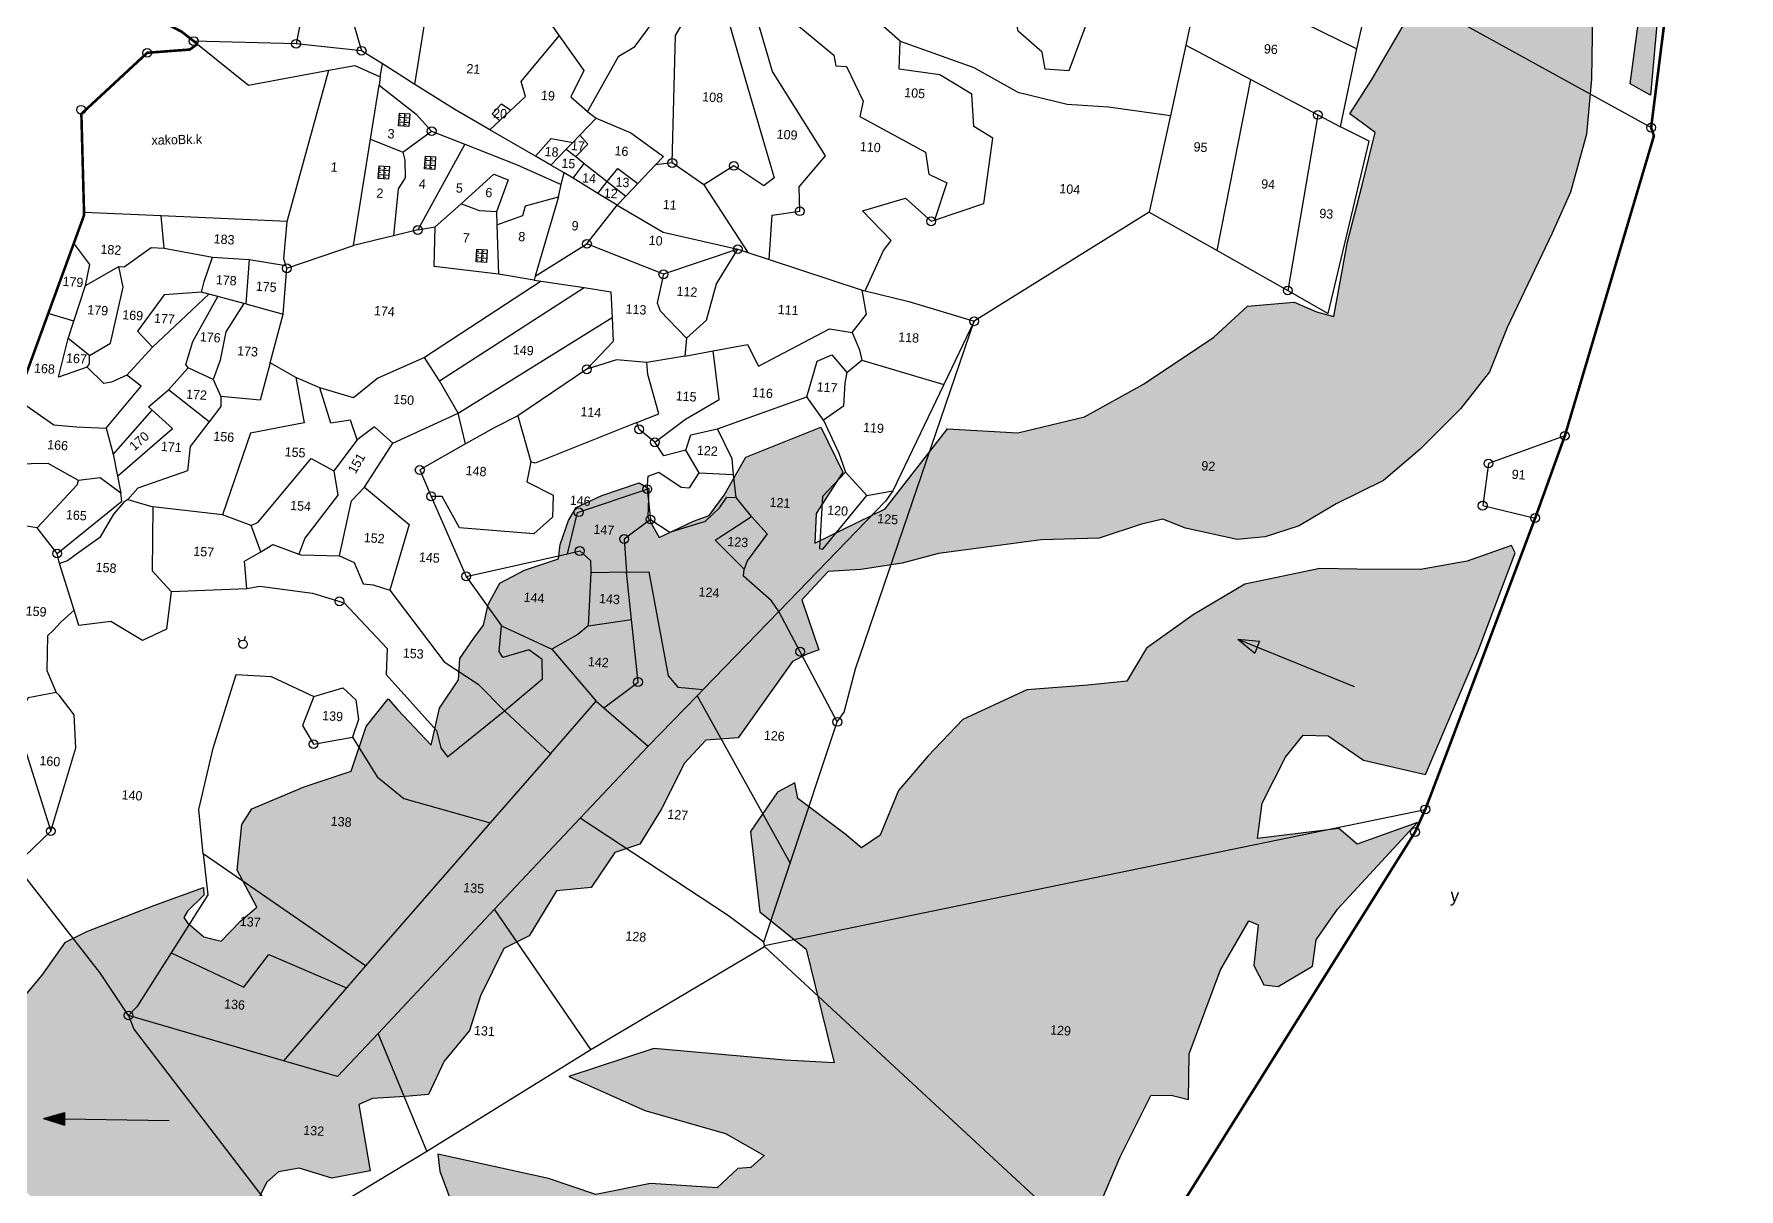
# Model space of a CAD drawing. Header units: metres. Extents: x 286068 to 287359, y 2005630 to 2007176.
# Drawn here: x 286503 to 287359, y 2006164 to 2006744 of the extents above; entities that cross this region are included whole.
import ezdxf
from ezdxf.enums import TextEntityAlignment as Align

# ---------------------------------------------------------------- set-up
doc = ezdxf.new("R2010")
doc.units = ezdxf.units.M
doc.header["$MEASUREMENT"] = 0
for name, color, linetype in [('OTHERS', 1, 'Continuous'), ('POLY_HATCH', 12, 'Continuous'), ('POLY_PARCEL', 6, 'Continuous'), ('POLY_ROAD', 30, 'Continuous'), ('SYM_ABADI', 1, 'Continuous'), ('SYM_ARROW', 1, 'Continuous'), ('SYM_STONE', 1, 'Continuous'), ('SYM_WELL', 1, 'Continuous'), ('TEXT_MAPIN', 7, 'Continuous'), ('TEXT_MAPOUT', 7, 'Continuous'), ('TEXT_PARCEL', 7, 'Continuous'), ('V_BOUND_LINE', 7, 'Continuous')]:
    doc.layers.add(name, color=color, linetype=linetype)
doc.styles.add('TEXT_MAP', font='')
doc.styles.get('TEXT_MAP').set_extended_font_data('Kruti Dev 050')
pattern_1 = [(356.20205, (285772.9125, 2005632.3665), (3.457037, 3.026626), [3.248967, -3.248967]), (86.20205, (285776.1543, 2005632.1513), (-3.026626, 3.457037), [3.248967, -3.248967])]

# ---------------------------------------------------------------- blocks, each defined once
blk = doc.blocks.new('COLONY')
blk.add_lwpolyline([(-1.36, 3.39), (1.36, 3.39), (1.36, 0), (-1.36, 0)], close=True)
for points in [[(-1.36, 2.82), (-0.87, 2.82)], [(-1.36, 2.35), (1.36, 2.35)], [(-1.36, 1.68), (-0.87, 1.68)], [(-1.36, 1.1), (1.36, 1.1)], [(-1.36, 0.51), (-0.87, 0.51)], [(0, 3.39), (0, 0)], [(0, 2.82), (0.57, 2.82)], [(0, 1.68), (0.57, 1.68)], [(0, 0.51), (0.57, 0.51)]]:
    blk.add_lwpolyline(points)
blk = doc.blocks.new('MOTWELL')
for points in [[(-1.54, 2.96), (-0.8, 1.55)], [(1.54, 2.96), (0.8, 1.55)]]:
    blk.add_lwpolyline(points)
blk.add_circle((0, 0), 1.74)
blk = doc.blocks.new('STONE')
blk.add_circle((0, 0), 0.851)
blk = doc.blocks.new('ARROWASPECT')
h = blk.add_hatch(color=256)
h.paths.add_polyline_path([(2.85, -2.85), (3.72, -1.98), (0, 0)])
h.paths.add_polyline_path([(0, 0), (1.98, -3.72), (2.85, -2.85)])
for points in [[(0, 0), (17.15, -17.15)], [(0, 0), (1.98, -3.72)], [(0, 0), (3.72, -1.98)], [(3.72, -1.98), (1.98, -3.72)]]:
    blk.add_lwpolyline(points)
blk = doc.blocks.new('897')
at = {"layer": 'POLY_HATCH'}
h = blk.add_hatch(dxfattribs=at)
h.set_pattern_fill('ZIGZAG', color=256, scale=25.991732, angle=-3.79795, style=0)
h.set_pattern_definition(pattern_1)
h.paths.add_polyline_path([(287321.47, 2006999.95), (287322.12, 2007035.07), (287345.29, 2007030.74), (287341.12, 2006993.06), (287326.09, 2006926.52), (287324.42, 2006876.04), (287318.03, 2006821.76), (287309.5, 2006819.54), (287302.36, 2006787.63), (287312.81, 2006785.27), (287303.94, 2006718.87), (287314.17, 2006713.17), (287318.02, 2006756.13), (287354.12, 2007038.98), (287307.92, 2007041.49), (287305.44, 2007028.42), (287285.91, 2007030.14), (287277, 2007042.2), (287228.56, 2007045.84), (287210.5, 2007044.05), (287187.63, 2007034.05), (287169.97, 2007044.61), (287158.12, 2007046.25), (287135.67, 2007042.62), (287119.6, 2007044.97), (287092.47, 2007048.05), (287073.03, 2007044.64), (287049.3, 2007047.5), (287032.46, 2007044.78), (287001.63, 2007037.01), (286997.63, 2007028.31), (286981.76, 2007027.23), (286967.3, 2007028.19), (286949.18, 2007041.57), (286944.59, 2007030.36), (286918.03, 2007017.85), (286908.53, 2007007.02), (286895.17, 2006984.23), (286891.7, 2006960.78), (286890.9, 2006937.16), (286883.24, 2006931.17), (286872.69, 2006927.67), (286867.52, 2006896.24), (286889.92, 2006891.38), (286920.45, 2006881.67), (286926.66, 2006878.7), (286934.43, 2006886.29), (286955.02, 2006913.52), (286967.13, 2006909.3), (286980.68, 2006894.74), (286988.8, 2006862.62), (286998.04, 2006860.3), (287021.42, 2006865.15), (287031.18, 2006857.67), (287044.7, 2006849.09), (287062.67, 2006849.61), (287076.39, 2006844), (287082.35, 2006843.61), (287076.16, 2006872.61), (287086.87, 2006866.78), (287102.86, 2006856.76), (287121.24, 2006837.61), (287115.86, 2006827.3), (287118.55, 2006816.45), (287126.01, 2006806.56), (287133.89, 2006801.47), (287156.71, 2006791.42), (287176.1, 2006787.57), (287184.01, 2006790.89), (287190.73, 2006776.36), (287197.9, 2006768.62), (287195.44, 2006757.26), (287179.82, 2006730.61), (287272.15, 2006660.26), (287274.06, 2006664.54), (287282.13, 2006693.59), (287284.53, 2006721.34), (287285.04, 2006754.24), (287292.96, 2006789.44), (287294.99, 2006811.64), (287288.93, 2006837.99), (287295.41, 2006851.52), (287303.64, 2006849.3), (287303.64, 2006866.04), (287292.55, 2006867.34), (287294.81, 2006876.12), (287308.88, 2006928.22)])
h = blk.add_hatch(dxfattribs=at)
h.set_pattern_fill('ZIGZAG', color=256, scale=25.991732, angle=-3.79795, style=0)
h.set_pattern_definition(pattern_1)
h.paths.add_polyline_path([(287242.17, 2006596.54), (287264.87, 2006643.94), (287272.15, 2006660.26), (287179.82, 2006730.61), (287174.25, 2006721.11), (287163.29, 2006703.91), (287175.9, 2006694.54), (287169.45, 2006668.08), (287162, 2006639.55), (287155.24, 2006602.01), (287146.43, 2006604.3), (287135.23, 2006609.32), (287111.83, 2006607.26), (287095, 2006591.73), (287059.69, 2006568.04), (287029.99, 2006551.66), (286996.57, 2006543.63), (286961.25, 2006545.55), (286929.97, 2006505.37), (286894.66, 2006488.08), (286895.22, 2006502.98), (286908.57, 2006523.87), (286897.67, 2006546.36), (286859.95, 2006531.36), (286849.08, 2006512.26), (286841.57, 2006502.08), (286833.69, 2006499.19), (286816.49, 2006490.95), (286810.76, 2006501.14), (286811.29, 2006515.62), (286806.36, 2006518.51), (286787.57, 2006512.07), (286774.79, 2006506.09), (286770.93, 2006499.52), (286766.71, 2006487.42), (286765.81, 2006480.22), (286748.78, 2006474.53), (286736.39, 2006468.09), (286730.55, 2006457.38), (286728.15, 2006446.87), (286723.45, 2006440.36), (286716.36, 2006430.16), (286715.66, 2006419.53), (286706.17, 2006405.22), (286701.95, 2006386.72), (286685.16, 2006404.43), (286680.4, 2006409.87), (286669.23, 2006396.1), (286661.76, 2006373.55), (286638.18, 2006365.72), (286611.82, 2006354.67), (286606.85, 2006346.76), (286604.47, 2006323.87), (286614.34, 2006305.29), (286606.18, 2006298.15), (286596.55, 2006288.12), (286587.73, 2006290.41), (286579.65, 2006297.35), (286577.69, 2006300.04), (286579.62, 2006303.33), (286587.84, 2006311.32), (286587.67, 2006315.17), (286562.73, 2006306.16), (286528.97, 2006293.03), (286518.37, 2006287.76), (286506.6, 2006271.12), (286485.26, 2006245.65), (286478.23, 2006242.7), (286466.16, 2006228.14), (286460.61, 2006208.87), (286460.78, 2006205.02), (286479.22, 2006180.32), (286503.74, 2006157.35), (286509.05, 2006147.19), (286511.58, 2006101.77), (286537.38, 2006092.7), (286561.81, 2006098.9), (286578.93, 2006104.46), (286602.03, 2006115.76), (286612.06, 2006140.78), (286614.25, 2006156.82), (286619.4, 2006167.08), (286625.33, 2006172.27), (286635.59, 2006174.11), (286652.01, 2006169.11), (286671.25, 2006172.86), (286665.64, 2006206.17), (286672.53, 2006209.06), (286688.81, 2006210.21), (286700.6, 2006211.1), (286708.41, 2006227.89), (286721.16, 2006243.23), (286726.79, 2006260.72), (286738.42, 2006284.51), (286751.14, 2006290.92), (286764.92, 2006313.45), (286782.34, 2006315.08), (286794.13, 2006332.72), (286806.69, 2006336.91), (286817.48, 2006354.38), (286829.08, 2006377.61), (286839.9, 2006389.17), (286856.17, 2006390.32), (286866.03, 2006404.18), (286883.3, 2006428.71), (286890.23, 2006432.16), (286896.53, 2006434.53), (286888.14, 2006459.65), (286901.37, 2006473.85), (286917.65, 2006475), (286938.52, 2006478.08), (286956.72, 2006483.01), (286967.99, 2006484.5), (287008.32, 2006489.81), (287037.42, 2006490.67), (287058.55, 2006497.64), (287069.34, 2006500.27), (287080.76, 2006495.61), (287106.64, 2006489.98), (287120.69, 2006491.28), (287137.81, 2006496.85), (287156.42, 2006507.89), (287180.1, 2006519.72), (287198.45, 2006535.24), (287218.79, 2006555.66), (287233.43, 2006574.23)])
h = blk.add_hatch(dxfattribs=at)
h.set_pattern_fill('ZIGZAG', color=256, scale=25.991732, angle=-3.79795, style=0)
h.set_pattern_definition(pattern_1)
h.paths.add_polyline_path([(287098.31, 2006273.81), (287112.48, 2006298.35), (287117.21, 2006296.42), (287115.04, 2006275.93), (287120.07, 2006266.3), (287127.29, 2006265.41), (287144.56, 2006275.59), (287146.25, 2006288.83), (287156.99, 2006304.29), (287197.16, 2006347.86), (287166.89, 2006336.93), (287157.71, 2006344.82), (287116.91, 2006339.84), (287119.29, 2006357.48), (287130.94, 2006380.57), (287139.78, 2006391.71), (287152.29, 2006391.29), (287170.1, 2006379.18), (287201.18, 2006371.86), (287227.54, 2006433.61), (287246.22, 2006483.33), (287244.48, 2006486.91), (287222.11, 2006479.09), (287198.77, 2006474.98), (287166.81, 2006475.08), (287148.22, 2006475.5), (287110.46, 2006467.5), (287084.57, 2006452.12), (287061.2, 2006435.47), (287051.19, 2006418.74), (287031.64, 2006416.8), (287001.12, 2006414.38), (286968.98, 2006399.53), (286951.58, 2006381.27), (286936.53, 2006363.85), (286927.35, 2006341.41), (286918.03, 2006335.15), (286909.6, 2006342.18), (286886.09, 2006359.92), (286884.58, 2006367.71), (286875.78, 2006363.03), (286862.32, 2006343.3), (286866.93, 2006302.95), (286890.28, 2006284.24), (286894.72, 2006265.75), (286904.3, 2006227.1), (286879.69, 2006228.32), (286813.72, 2006234.32), (286771.1, 2006220.16), (286809.22, 2006203.07), (286849.73, 2006191.49), (286869.23, 2006180.49), (286862.38, 2006174.41), (286855.88, 2006174.03), (286845.51, 2006164.2), (286812.07, 2006166.42), (286784.6, 2006160.97), (286760.85, 2006169.02), (286705.23, 2006181.13), (286706.28, 2006172.56), (286714.53, 2006150.58), (286675.85, 2006159.21), (286658.45, 2006140.96), (286655.58, 2006134.27), (286626.54, 2006129.73), (286624.72, 2006126.61), (286645.06, 2006115.96), (286671.49, 2006087.51), (286704.57, 2006061.45), (286718.49, 2006050.25), (286742.15, 2006059.19), (286755.96, 2006059.89), (286771.32, 2006059.68), (286780.56, 2006064.73), (286806.88, 2006071.07), (286817.28, 2006057.03), (286812.69, 2006042.78), (286802.2, 2006006.67), (286826.22, 2005990.52), (286852.89, 2005977.83), (286866.81, 2005974.07), (286883.76, 2005961.22), (286905.52, 2005953.08), (286906.02, 2005953.94), (286915.91, 2006005.46), (286911.22, 2006023.81), (286899.02, 2006041.2), (286903.4, 2006052.23), (286912.34, 2006058.92), (286933.22, 2006032.05), (286953.69, 2006029.48), (286972.56, 2006039.55), (286994.69, 2006061.95), (287007.03, 2006095.51), (287027.98, 2006100.18), (287034.53, 2006119.56), (287034.39, 2006147.89), (287047.83, 2006179.75), (287063.36, 2006210.61), (287073.48, 2006210.74), (287082.24, 2006208.55), (287082.56, 2006231.58)])
at = {"layer": 'OTHERS'}
blk.add_lwpolyline([(286676.32, 2006722.43), (286677.45, 2006728.98)], dxfattribs=at)
at = {"layer": 'POLY_HATCH'}
for points in [[(287318.02, 2006756.13), (287314.17, 2006713.17), (287303.94, 2006718.87), (287312.81, 2006785.27)], [(287285.04, 2006754.24), (287284.53, 2006721.34), (287282.13, 2006693.59), (287274.06, 2006664.54), (287264.87, 2006643.94), (287242.17, 2006596.54), (287233.43, 2006574.23), (287218.79, 2006555.66), (287198.45, 2006535.24), (287180.1, 2006519.72), (287156.42, 2006507.89), (287137.81, 2006496.85), (287120.69, 2006491.28), (287106.64, 2006489.98), (287080.76, 2006495.61), (287069.34, 2006500.27), (287058.55, 2006497.64), (287037.42, 2006490.67), (287008.32, 2006489.81), (286967.99, 2006484.5), (286956.72, 2006483.01), (286938.52, 2006478.08), (286917.65, 2006475), (286901.37, 2006473.85), (286888.14, 2006459.65), (286896.53, 2006434.53), (286890.23, 2006432.16), (286883.3, 2006428.71), (286866.03, 2006404.18), (286856.17, 2006390.32), (286839.9, 2006389.17), (286829.08, 2006377.61), (286817.48, 2006354.38), (286806.69, 2006336.91), (286794.13, 2006332.72), (286782.34, 2006315.08), (286764.92, 2006313.45), (286751.14, 2006290.92), (286738.42, 2006284.51), (286726.79, 2006260.72), (286721.16, 2006243.23), (286708.41, 2006227.89), (286700.6, 2006211.1), (286688.81, 2006210.21), (286672.53, 2006209.06), (286665.64, 2006206.17), (286671.25, 2006172.86), (286652.01, 2006169.11), (286635.59, 2006174.11), (286625.33, 2006172.27), (286619.4, 2006167.08), (286614.25, 2006156.82)], [(286485.26, 2006245.65), (286506.6, 2006271.12), (286518.37, 2006287.76), (286528.97, 2006293.03), (286562.73, 2006306.16), (286587.67, 2006315.17), (286587.84, 2006311.32), (286579.62, 2006303.33), (286577.69, 2006300.04), (286579.65, 2006297.35), (286587.73, 2006290.41), (286596.55, 2006288.12), (286606.18, 2006298.15), (286614.34, 2006305.29), (286604.47, 2006323.87), (286606.85, 2006346.76), (286611.82, 2006354.67), (286638.18, 2006365.72), (286661.76, 2006373.55), (286669.23, 2006396.1), (286680.4, 2006409.87), (286685.16, 2006404.43), (286701.95, 2006386.72), (286706.17, 2006405.22), (286715.66, 2006419.53), (286716.36, 2006430.16), (286723.45, 2006440.36), (286728.15, 2006446.87), (286730.55, 2006457.38), (286736.39, 2006468.09), (286748.78, 2006474.53), (286765.81, 2006480.22), (286766.71, 2006487.42), (286770.93, 2006499.52), (286774.79, 2006506.09), (286787.57, 2006512.07), (286806.36, 2006518.51), (286811.29, 2006515.62), (286810.76, 2006501.14), (286816.49, 2006490.95), (286833.69, 2006499.19), (286841.57, 2006502.08), (286849.08, 2006512.26), (286859.95, 2006531.36), (286897.67, 2006546.36), (286908.57, 2006523.87), (286895.22, 2006502.98), (286894.66, 2006488.08), (286929.97, 2006505.37), (286961.25, 2006545.55), (286996.57, 2006543.63), (287029.99, 2006551.66), (287059.69, 2006568.04), (287095, 2006591.73), (287111.83, 2006607.26), (287135.23, 2006609.32), (287146.43, 2006604.3), (287155.24, 2006602.01), (287162, 2006639.55), (287169.45, 2006668.08), (287175.9, 2006694.54), (287163.29, 2006703.91), (287174.25, 2006721.11), (287195.44, 2006757.26)], [(287034.39, 2006147.89), (287047.83, 2006179.75), (287063.36, 2006210.61), (287073.48, 2006210.74), (287082.24, 2006208.55), (287082.56, 2006231.58), (287098.31, 2006273.81), (287112.48, 2006298.35), (287117.21, 2006296.42), (287115.04, 2006275.93), (287120.07, 2006266.3), (287127.29, 2006265.41), (287144.56, 2006275.59), (287146.25, 2006288.83), (287156.99, 2006304.29), (287197.16, 2006347.86), (287166.89, 2006336.93), (287157.71, 2006344.82), (287116.91, 2006339.84), (287119.29, 2006357.48), (287130.94, 2006380.57), (287139.78, 2006391.71), (287152.29, 2006391.29), (287170.1, 2006379.18), (287201.18, 2006371.86), (287227.54, 2006433.61), (287246.22, 2006483.33), (287244.48, 2006486.91), (287222.11, 2006479.09), (287198.77, 2006474.98), (287166.81, 2006475.08), (287148.22, 2006475.5), (287110.46, 2006467.5), (287084.57, 2006452.12), (287061.2, 2006435.47), (287051.19, 2006418.74), (287031.64, 2006416.8), (287001.12, 2006414.38), (286968.98, 2006399.53), (286951.58, 2006381.27), (286936.53, 2006363.85), (286927.35, 2006341.41), (286918.03, 2006335.15), (286909.6, 2006342.18), (286886.09, 2006359.92), (286884.58, 2006367.71), (286875.78, 2006363.03), (286862.32, 2006343.3), (286866.93, 2006302.95), (286890.28, 2006284.24), (286894.72, 2006265.75), (286904.3, 2006227.1), (286879.69, 2006228.32), (286813.72, 2006234.32), (286771.1, 2006220.16), (286809.22, 2006203.07), (286849.73, 2006191.49), (286869.23, 2006180.49), (286862.38, 2006174.41), (286855.88, 2006174.03), (286845.51, 2006164.2), (286812.07, 2006166.42), (286784.6, 2006160.97), (286760.85, 2006169.02), (286705.23, 2006181.13), (286706.28, 2006172.56), (286714.53, 2006150.58)]]:
    blk.add_lwpolyline(points, dxfattribs=at)
at = {"layer": 'POLY_PARCEL'}
for points in [[(286818.01, 2006787.55), (286826.87, 2006781.16), (286821.08, 2006768.2), (286815.34, 2006760.46), (286817.04, 2006755.42), (286813.82, 2006750.7), (286803.63, 2006737.17), (286795.78, 2006732.47), (286780.37, 2006705.11)], [(286654.22, 2006779.3), (286667.01, 2006735.56)], [(286937.5, 2006740.4), (286892.26, 2006780.24)], [(287031.73, 2006769.53), (287032.37, 2006752.95), (287022.13, 2006725.5), (287010.28, 2006726.28), (287008.82, 2006734.79), (286996.75, 2006745.46), (286995.02, 2006754.27), (286997.8, 2006774.39)], [(287088.57, 2006775.02), (287166.68, 2006736.48)], [(287166.68, 2006736.48), (287175.25, 2006773.91)], [(287175.25, 2006773.91), (287314.51, 2006696.93)], [(286599.41, 2006763.64), (286638.35, 2006760.53), (286634.1, 2006739.05)], [(287085.68, 2006761.23), (287080.9, 2006738.41)], [(286693.82, 2006718.66), (286699.59, 2006755.16)], [(286758.75, 2006753.84), (286766.29, 2006743.11)], [(286823.01, 2006679.18), (286824.64, 2006743.18), (286832.5, 2006756.58)], [(286852.25, 2006752.37), (286851.98, 2006748.33), (286859.98, 2006720.24), (286874.17, 2006671.73), (286868.97, 2006667.72), (286853.96, 2006677.71), (286838.83, 2006668.27)], [(286871.69, 2006630.68), (286873.24, 2006652.93), (286887.02, 2006654.92), (286886.67, 2006667.12), (286899.9, 2006682.78), (286873.39, 2006725.15), (286863.91, 2006757.1)], [(286879.74, 2006758.78), (286877.72, 2006755.32), (286904.12, 2006733.26), (286905.22, 2006727.97), (286910.42, 2006727.62), (286918.84, 2006710.24), (286917.17, 2006702.52), (286950.23, 2006684.66), (286951.81, 2006673.53), (286960.81, 2006669.16), (286954.64, 2006650.42)], [(286731.45, 2006695.81), (286749.32, 2006712.61), (286747.2, 2006720.06), (286766.29, 2006743.11)], [(286766.29, 2006743.11), (286778.55, 2006725.66), (286772.01, 2006712.41), (286780.37, 2006705.11)], [(286954.64, 2006650.42), (286979.42, 2006658.84), (286983.92, 2006691.61), (286974.44, 2006697.46), (286973.49, 2006713.77), (286957.3, 2006723.54), (286936.88, 2006726.35), (286937.5, 2006740.4)], [(286937.5, 2006740.4), (286974.36, 2006727.22), (286996.46, 2006714.73), (287021.31, 2006708.73), (287042.11, 2006707.35), (287073.16, 2006703.01)], [(287080.9, 2006738.41), (287073.16, 2006703.01)], [(287080.9, 2006738.41), (287113.46, 2006721.17)], [(287158.56, 2006697.28), (287166.68, 2006736.48)], [(286629.71, 2006649.7), (286650.53, 2006725.76)], [(286671.46, 2006691.2), (286675.78, 2006718.29)], [(287096.69, 2006635.17), (287113.46, 2006721.17)], [(287113.46, 2006721.17), (287147.14, 2006703.33)], [(286736.36, 2006700.43), (286732.54, 2006703.93), (286737.26, 2006708.81), (286741.92, 2006705.66)], [(286776.63, 2006693.16), (286784.87, 2006701.65)], [(286780.37, 2006705.11), (286781.39, 2006704.22), (286784.87, 2006701.65)], [(286784.87, 2006701.65), (286802.13, 2006694.24), (286818.57, 2006682.45), (286814.58, 2006678.25)], [(287073.16, 2006703.01), (287062.55, 2006654.53)], [(287147.14, 2006703.33), (287132.06, 2006615.11)], [(287147.14, 2006703.33), (287158.56, 2006697.28)], [(286687.69, 2006684.62), (286702.18, 2006695.15)], [(286773.05, 2006689.47), (286776.63, 2006693.16)], [(286774.54, 2006682.37), (286780.61, 2006688.63), (286776.63, 2006693.16)], [(287132.06, 2006615.11), (287152.34, 2006603.61), (287172.88, 2006690.14), (287158.56, 2006697.28)], [(286662.91, 2006637.75), (286671.46, 2006691.2)], [(286671.46, 2006691.2), (286687.69, 2006684.62)], [(286687.69, 2006684.62), (286688.73, 2006680.64), (286688.92, 2006671.76), (286685.43, 2006666.25), (286683.02, 2006642.57)], [(286718.92, 2006688.55), (286695.27, 2006645.51)], [(286754.38, 2006682.55), (286762.27, 2006691.41), (286773.05, 2006689.47)], [(286762.04, 2006678.12), (286769.8, 2006686.12)], [(286769.8, 2006686.12), (286773.05, 2006689.47)], [(286769.8, 2006686.12), (286774.54, 2006682.37)], [(286773.25, 2006671.47), (286778.85, 2006678.95)], [(286774.54, 2006682.37), (286778.85, 2006678.95)], [(286778.85, 2006678.95), (286790.37, 2006669.81)], [(286790.37, 2006669.81), (286795.72, 2006676.41), (286805.67, 2006668.87)], [(286814.58, 2006678.25), (286805.67, 2006668.87)], [(286823.01, 2006679.18), (286814.58, 2006678.25)], [(286838.83, 2006668.27), (286823.01, 2006679.18)], [(286716.98, 2006658.72), (286733.41, 2006673.5), (286740.53, 2006670.68)], [(286740.53, 2006670.68), (286734.77, 2006654.63)], [(286765.81, 2006662.22), (286767.22, 2006668.4)], [(286773.25, 2006671.47), (286768.65, 2006674.3)], [(286785.57, 2006663.89), (286773.25, 2006671.47)], [(286785.57, 2006663.89), (286790.37, 2006669.81)], [(286790.37, 2006669.81), (286799.61, 2006662.48)], [(286805.67, 2006668.87), (286799.61, 2006662.48)], [(286838.83, 2006668.27), (286860.93, 2006634.24)], [(286703.99, 2006647.02), (286716.98, 2006658.72)], [(286734.77, 2006654.63), (286726.19, 2006655.2), (286716.98, 2006658.72)], [(286734.99, 2006648.08), (286747.95, 2006652.71), (286749.32, 2006657.57), (286765.81, 2006662.22)], [(286765.81, 2006662.22), (286754.22, 2006622.31)], [(286795.28, 2006657.91), (286785.57, 2006663.89)], [(286799.61, 2006662.48), (286795.28, 2006657.91)], [(286919.84, 2006614.86), (286929.09, 2006635.21), (286932.9, 2006640.18), (286918.51, 2006655.05), (286940.12, 2006661.45), (286952.99, 2006649.86), (286954.64, 2006650.42)], [(286566.37, 2006652.54), (286527.64, 2006654.28)], [(286567.91, 2006636.34), (286566.37, 2006652.54)], [(286629.71, 2006649.7), (286566.37, 2006652.54)], [(286629.02, 2006627.63), (286627.95, 2006631.04), (286629.71, 2006649.7)], [(286734.77, 2006654.63), (286734.99, 2006648.08)], [(286780.16, 2006638.57), (286795.28, 2006657.91)], [(286795.28, 2006657.91), (286818.39, 2006644.38), (286855.93, 2006635.89)], [(287062.55, 2006654.53), (286974.6, 2006599.64)], [(287062.55, 2006654.53), (287096.69, 2006635.17)], [(286683.02, 2006642.57), (286662.91, 2006637.75)], [(286695.27, 2006645.51), (286683.02, 2006642.57)], [(286695.27, 2006645.51), (286703.99, 2006647.02)], [(286735.82, 2006623.26), (286703.46, 2006627.23), (286703.99, 2006647.02)], [(286734.99, 2006648.08), (286735.82, 2006623.26)], [(286528.29, 2006617.58), (286530.56, 2006628.13), (286522.51, 2006638.8)], [(286545.11, 2006627.16), (286547.71, 2006626.99), (286561.41, 2006636.77), (286567.91, 2006636.34)], [(286567.91, 2006636.34), (286592.14, 2006631.86)], [(286629.46, 2006626.24), (286662.91, 2006637.75)], [(286754.22, 2006622.31), (286780.16, 2006638.57)], [(286818.55, 2006623.24), (286780.16, 2006638.57)], [(286855.93, 2006635.89), (286818.55, 2006623.24)], [(286830.17, 2006591.23), (286840.16, 2006600.22), (286845.28, 2006618.4), (286855.93, 2006635.89)], [(286855.93, 2006635.89), (286860.93, 2006634.24)], [(286860.93, 2006634.24), (286871.69, 2006630.68)], [(287096.69, 2006635.17), (287132.06, 2006615.11)], [(286528.29, 2006617.58), (286545.11, 2006627.16)], [(286530.4, 2006582.49), (286540.98, 2006588.57), (286547.3, 2006616.84), (286545.11, 2006627.16)], [(286586.54, 2006614.24), (286587.94, 2006619.62), (286592.14, 2006631.86)], [(286592.14, 2006631.86), (286610.59, 2006630.64)], [(286610.59, 2006630.64), (286608.85, 2006608.32)], [(286610.59, 2006630.64), (286629.02, 2006627.63)], [(286627.66, 2006603.14), (286629.46, 2006626.24)], [(286629.46, 2006626.24), (286629.02, 2006627.63)], [(286871.69, 2006630.68), (286918.33, 2006615.27)], [(286522.55, 2006599.73), (286528.29, 2006617.58)], [(286757.19, 2006619.85), (286698.52, 2006581.48)], [(286706.13, 2006569.69), (286778.71, 2006616.55)], [(286753.63, 2006620.25), (286735.82, 2006623.26)], [(286754.22, 2006622.31), (286753.63, 2006620.25)], [(286753.63, 2006620.25), (286757.19, 2006619.85)], [(286757.19, 2006619.85), (286778.71, 2006616.55)], [(286778.71, 2006616.55), (286792.09, 2006614.5), (286792.78, 2006601.48)], [(286818.55, 2006623.24), (286815.42, 2006608.9), (286816.98, 2006604.88), (286830.17, 2006591.23)], [(286586.54, 2006614.24), (286567.92, 2006612.86), (286554.44, 2006594.72), (286562, 2006586.65)], [(286562, 2006586.65), (286590.24, 2006613.28)], [(286579.89, 2006576.26), (286578.7, 2006577.9), (286582.33, 2006589.4), (286594.75, 2006612.13)], [(286590.24, 2006613.28), (286586.54, 2006614.24)], [(286594.75, 2006612.13), (286590.24, 2006613.28)], [(286607.93, 2006608.57), (286598.84, 2006594.3), (286596.07, 2006580.14), (286592.56, 2006570.46)], [(286607.93, 2006608.57), (286594.75, 2006612.13)], [(286608.85, 2006608.32), (286607.93, 2006608.57)], [(286608.85, 2006608.32), (286627.66, 2006603.14)], [(286913.35, 2006594.05), (286920.49, 2006603.23), (286918.33, 2006615.27)], [(286918.33, 2006615.27), (286918.93, 2006615.07), (286919.84, 2006614.86)], [(286919.84, 2006614.86), (286941.8, 2006609.64), (286974.6, 2006599.64)], [(286522.55, 2006599.73), (286509.65, 2006603.53)], [(286519.75, 2006591.02), (286522.55, 2006599.73)], [(286621.09, 2006578.8), (286627.66, 2006603.14)], [(286715.49, 2006553.4), (286792.78, 2006601.48)], [(286792.78, 2006601.48), (286793.41, 2006589.55), (286780.06, 2006575.51)], [(286905.88, 2006398.34), (286909.34, 2006403.32), (286914.98, 2006425.03), (286974.6, 2006599.64)], [(286974.6, 2006599.64), (286959.32, 2006567.81)], [(286514.87, 2006571.6), (286519.75, 2006591.02)], [(286530.4, 2006582.49), (286519.75, 2006591.02)], [(286830.17, 2006591.23), (286829.3, 2006582.16)], [(286843.61, 2006584.77), (286860.75, 2006587.89), (286866.29, 2006577.09), (286901.99, 2006595.85), (286913.35, 2006594.05)], [(286913.35, 2006594.05), (286916.94, 2006585.21)], [(286529.23, 2006576.57), (286530.39, 2006578.31), (286530.4, 2006582.49)], [(286562, 2006586.65), (286549.06, 2006572.64)], [(286698.52, 2006581.48), (286675.12, 2006571.04), (286662.98, 2006561.15), (286646.09, 2006566.18)], [(286706.13, 2006569.69), (286698.52, 2006581.48)], [(286829.3, 2006582.16), (286810.3, 2006578.98)], [(286814.23, 2006538.84), (286829.73, 2006550.46), (286846.49, 2006560.38), (286843.61, 2006584.77)], [(286829.3, 2006582.16), (286843.61, 2006584.77)], [(286890.58, 2006561.65), (286895.69, 2006579.57), (286903.21, 2006582.73), (286910.71, 2006573.88)], [(286916.94, 2006585.21), (286918.18, 2006580.17)], [(286529.23, 2006576.57), (286514.87, 2006571.6)], [(286549.06, 2006572.64), (286541.51, 2006568.97), (286537.56, 2006568.45), (286529.23, 2006576.57)], [(286538.68, 2006545.85), (286556.27, 2006567.11), (286549.06, 2006572.64)], [(286570.02, 2006565.17), (286579.89, 2006576.26)], [(286592.56, 2006570.46), (286579.89, 2006576.26)], [(286621.09, 2006578.8), (286616.09, 2006559.94), (286596.38, 2006561.77)], [(286633.91, 2006571.43), (286621.09, 2006578.8)], [(286780.06, 2006575.51), (286745.51, 2006552.17)], [(286810.3, 2006578.98), (286794.99, 2006580.26), (286780.06, 2006575.51)], [(286805.23, 2006548.86), (286816.33, 2006553.19), (286810.74, 2006572.87), (286810.3, 2006578.98)], [(286910.71, 2006573.88), (286909.59, 2006568.74), (286909.07, 2006557.04), (286898.94, 2006549.88)], [(286910.71, 2006573.88), (286918.18, 2006580.17)], [(286918.18, 2006580.17), (286959.32, 2006567.81)], [(286544.45, 2006521.86), (286572.13, 2006545.73), (286560.07, 2006556.7), (286570.02, 2006565.17)], [(286590.45, 2006549.07), (286570.02, 2006565.17)], [(286592.56, 2006570.46), (286596.38, 2006561.77)], [(286633.91, 2006571.43), (286638.18, 2006548.62), (286611.21, 2006543.36), (286597.22, 2006502.46)], [(286646.09, 2006566.18), (286633.91, 2006571.43)], [(286664.76, 2006540.07), (286661.5, 2006549.94), (286651.49, 2006548.52), (286646.09, 2006566.18)], [(286715.49, 2006553.4), (286706.13, 2006569.69)], [(286959.32, 2006567.81), (286933.71, 2006514.45)], [(286493.99, 2006560.53), (286512.43, 2006547.68), (286523.85, 2006546.66)], [(286596.38, 2006561.77), (286596.31, 2006556.82), (286590.45, 2006549.07)], [(286845.67, 2006545.59), (286890.58, 2006561.65)], [(286898.94, 2006549.88), (286890.58, 2006561.65)], [(286542.26, 2006532.76), (286561.93, 2006555.01)], [(286590.45, 2006549.07), (286590.3, 2006548.87), (286580.88, 2006536.72), (286579.55, 2006524.55), (286554.69, 2006515.76), (286549.62, 2006510.1)], [(286682.65, 2006538.36), (286715.49, 2006553.4)], [(286719.2, 2006537.98), (286715.49, 2006553.4)], [(286745.51, 2006552.17), (286733.63, 2006546.18), (286719.2, 2006537.98)], [(286745.51, 2006552.17), (286751.99, 2006529)], [(286805.23, 2006548.86), (286754.18, 2006528.34), (286751.99, 2006529)], [(286814.23, 2006538.84), (286806.38, 2006545.34), (286805.23, 2006548.86)], [(286898.94, 2006549.88), (286906.72, 2006533.45), (286910, 2006523.85)], [(286523.85, 2006546.66), (286538.68, 2006545.85)], [(286538.68, 2006545.85), (286542.25, 2006532.83), (286544.45, 2006521.86)], [(286664.76, 2006540.07), (286653.02, 2006524.42)], [(286682.65, 2006538.36), (286673.54, 2006546.53), (286664.76, 2006540.07)], [(286668.4, 2006516.35), (286682.65, 2006538.36)], [(286829.75, 2006534.87), (286818.85, 2006532.09), (286814.23, 2006538.84)], [(286829.75, 2006534.87), (286832.35, 2006542.52), (286845.67, 2006545.59)], [(286853.8, 2006522.62), (286853.02, 2006530.5), (286845.67, 2006545.59)], [(287271.2, 2006542.1), (287232.83, 2006528.17), (287229.94, 2006507), (287256.3, 2006500.78)], [(286611.48, 2006497.08), (286615.03, 2006498.76), (286641.69, 2006530.65), (286653.02, 2006524.42)], [(286719.2, 2006537.98), (286696.2, 2006524.92), (286701.98, 2006511.68)], [(286836.56, 2006523.46), (286829.75, 2006534.87)], [(286524.93, 2006519.63), (286509.58, 2006528.22), (286483.66, 2006527.6)], [(286544.45, 2006521.86), (286546.17, 2006513.27)], [(286653.02, 2006524.42), (286655.08, 2006512.28), (286638.51, 2006490.68), (286635.52, 2006482.69)], [(286751.99, 2006529), (286750.02, 2006518.95), (286763.15, 2006512.34), (286762.93, 2006501.14), (286753.51, 2006492.9), (286716.12, 2006495.9), (286707.51, 2006511.6), (286701.98, 2006511.68)], [(286810.44, 2006515.28), (286810.87, 2006521.77), (286816.23, 2006523.77), (286827.47, 2006516.24), (286831.63, 2006515.96), (286836.56, 2006523.46)], [(286836.56, 2006523.46), (286853.8, 2006522.62)], [(286855.12, 2006511.05), (286853.8, 2006522.62)], [(286910, 2006523.85), (286898.47, 2006511.63), (286896.97, 2006485.52), (286898.56, 2006485.18), (286920.71, 2006512.18)], [(286910, 2006523.85), (286920.71, 2006512.18)], [(286504.05, 2006495.91), (286524.27, 2006517.52), (286524.93, 2006519.63)], [(286546.17, 2006513.27), (286535.72, 2006521), (286524.93, 2006519.63)], [(286546.69, 2006509.25), (286546.17, 2006513.27)], [(286655.97, 2006481.84), (286661.94, 2006509.48), (286668.4, 2006516.35)], [(286668.4, 2006516.35), (286690.92, 2006497.57), (286681.19, 2006464.52)], [(286770.38, 2006482.86), (286775.47, 2006503.52), (286810.44, 2006515.28)], [(286810.44, 2006515.28), (286812.04, 2006500.04)], [(286933.71, 2006514.45), (286930.15, 2006509.32), (286876.5, 2006453.87)], [(286920.71, 2006512.18), (286933.71, 2006514.45)], [(286514.15, 2006482.98), (286546.69, 2006509.25)], [(286547.62, 2006508.72), (286542.35, 2006502.76), (286535.56, 2006490.95), (286523.78, 2006482.6), (286519.38, 2006479.24), (286515.38, 2006477.94)], [(286549.62, 2006510.1), (286547.62, 2006508.72)], [(286549.62, 2006510.1), (286562.16, 2006506.4)], [(286562.16, 2006506.4), (286561.86, 2006474.33), (286571.34, 2006463.79)], [(286597.22, 2006502.46), (286562.16, 2006506.4)], [(286701.98, 2006511.68), (286719.54, 2006471.47)], [(286812.04, 2006500.04), (286821.8, 2006493.66), (286839.65, 2006499.25), (286846.89, 2006506.08), (286850.37, 2006511.32), (286855.12, 2006511.05)], [(286862.87, 2006501.5), (286855.12, 2006511.05)], [(286504.05, 2006495.91), (286491.12, 2006497.81), (286476.03, 2006490.73)], [(286514.15, 2006482.98), (286504.05, 2006495.91)], [(286611.48, 2006497.08), (286597.22, 2006502.46)], [(286616.33, 2006483.72), (286611.48, 2006497.08)], [(286812.04, 2006500.04), (286798.86, 2006490.22), (286800.08, 2006473.54)], [(286859.03, 2006475.15), (286844.6, 2006489.67), (286862.87, 2006501.5)], [(286862.87, 2006501.5), (286870.65, 2006492.9), (286860.61, 2006479.22), (286859.03, 2006475.15)], [(286616.33, 2006483.72), (286622.42, 2006487.46), (286635.52, 2006482.69)], [(286515.38, 2006477.94), (286514.15, 2006482.98)], [(286609.37, 2006465.4), (286608.19, 2006479.04), (286616.33, 2006483.72)], [(286635.52, 2006482.69), (286636.43, 2006482.36), (286655.97, 2006481.84)], [(286655.97, 2006481.84), (286663.32, 2006478.49), (286667.83, 2006467.75), (286672.75, 2006467.17), (286681.19, 2006464.52)], [(286719.54, 2006471.47), (286770.38, 2006482.86)], [(286770.38, 2006482.86), (286776.51, 2006484.23), (286781.94, 2006479.44), (286782.04, 2006473.17)], [(286522.64, 2006454.56), (286515.38, 2006477.94)], [(286719.54, 2006471.47), (286737.22, 2006446.67)], [(286782.04, 2006473.17), (286780.8, 2006446.64)], [(286800.08, 2006473.54), (286782.04, 2006473.17)], [(286800.08, 2006473.54), (286811.32, 2006473.83), (286820.9, 2006421.55), (286825.73, 2006415.75), (286838.48, 2006414.58)], [(286802.54, 2006449.87), (286800.08, 2006473.54)], [(286876.5, 2006453.87), (286872.85, 2006459.1), (286858.79, 2006471.51), (286859.03, 2006475.15)], [(286571.34, 2006463.79), (286569.04, 2006444.9), (286556.92, 2006439.19), (286541.12, 2006448.84), (286525.06, 2006446.78), (286522.64, 2006454.56)], [(286571.34, 2006463.79), (286609.37, 2006465.4)], [(286609.37, 2006465.4), (286615.97, 2006466.53), (286642.36, 2006462.95), (286658.23, 2006458.24), (286679.92, 2006435.15), (286679.32, 2006422.15), (286704.69, 2006393.98), (286706.72, 2006385.24), (286710.08, 2006380.85), (286738.76, 2006403.98)], [(286681.19, 2006464.52), (286708.55, 2006428.53), (286725.55, 2006417.23), (286738.76, 2006403.98)], [(286522.64, 2006454.56), (286515.99, 2006448.49), (286512.06, 2006444.32), (286509.28, 2006441.63), (286508.9, 2006424.18), (286513.65, 2006413.17)], [(286876.5, 2006453.87), (286838.48, 2006414.58)], [(286905.88, 2006398.34), (286876.5, 2006453.87)], [(286738.76, 2006403.98), (286757.84, 2006420.04), (286757.7, 2006429.7), (286750.97, 2006434.58), (286737.93, 2006430.75), (286736.04, 2006433.75), (286737.22, 2006446.67)], [(286737.22, 2006446.67), (286762.53, 2006434.82)], [(286780.8, 2006446.64), (286775.56, 2006442.3), (286762.53, 2006434.82)], [(286780.8, 2006446.64), (286802.54, 2006449.87)], [(286788.62, 2006405.41), (286805.81, 2006418.38), (286802.54, 2006449.87)], [(286762.53, 2006434.82), (286784.75, 2006408.76)], [(286587.5, 2006332.07), (286585.35, 2006354.38), (286592.43, 2006385.19), (286604.1, 2006422.13), (286621.65, 2006421.24), (286643.06, 2006411.16)], [(286499.64, 2006410.45), (286493.42, 2006399.34), (286510.95, 2006343.43)], [(286513.65, 2006413.17), (286499.64, 2006410.45)], [(286510.95, 2006343.43), (286523.51, 2006385.34), (286522.65, 2006401.87), (286515.21, 2006411.86), (286513.65, 2006413.17)], [(286643.06, 2006411.16), (286637.34, 2006396.46), (286642.87, 2006387.15), (286662.38, 2006390.6)], [(286643.06, 2006411.16), (286657.61, 2006415.5), (286664.19, 2006409.48), (286665.49, 2006399.61), (286662.38, 2006390.6)], [(286835.47, 2006411.48), (286810.92, 2006386.15)], [(286838.48, 2006414.58), (286836, 2006412.02), (286835.47, 2006411.48)], [(286835.47, 2006411.48), (286882.18, 2006327.36)], [(286738.76, 2006403.98), (286761.86, 2006382.36)], [(286761.86, 2006382.36), (286784.75, 2006408.76)], [(286784.75, 2006408.76), (286788.62, 2006405.41)], [(286788.62, 2006405.41), (286810.92, 2006386.15)], [(286882.18, 2006327.36), (286905.88, 2006398.34)], [(286662.38, 2006390.6), (286674.76, 2006370.79), (286688.29, 2006359.83), (286731.63, 2006347.64)], [(286810.92, 2006386.15), (286776.76, 2006349.94)], [(286761.86, 2006382.36), (286731.63, 2006347.64)], [(286869.28, 2006285.97), (287201.12, 2006354.37)], [(286493.39, 2006326.61), (286510.95, 2006343.43)], [(286731.63, 2006347.64), (286669.01, 2006275.82)], [(286776.76, 2006349.94), (286733.71, 2006304.28)], [(286868.92, 2006287.65), (286851.3, 2006300.94), (286776.76, 2006349.94)], [(286550.01, 2006250.86), (286535.63, 2006272.41), (286493.39, 2006326.61)], [(286587.5, 2006332.07), (286589.77, 2006311.53), (286571.32, 2006282.34)], [(286669.01, 2006275.82), (286587.5, 2006332.07)], [(286868.92, 2006287.65), (286882.18, 2006327.36)], [(286733.71, 2006304.28), (286675.28, 2006241.84)], [(286782.07, 2006233.68), (286733.71, 2006304.28)], [(286571.32, 2006282.34), (286554.17, 2006255.23), (286550.01, 2006250.86)], [(286571.32, 2006282.34), (286607.93, 2006265.07), (286620.48, 2006281.55), (286659.45, 2006264.77)], [(286782.07, 2006233.68), (286869.37, 2006285.54)], [(286869.28, 2006285.97), (286868.92, 2006287.65)], [(286869.37, 2006285.54), (286869.28, 2006285.97)], [(286869.37, 2006285.54), (287051.99, 2006116.37)], [(286669.01, 2006275.82), (286659.45, 2006264.77)], [(286659.45, 2006264.77), (286627.74, 2006228.12)], [(286627.74, 2006228.12), (286550.01, 2006250.86)], [(286550.01, 2006250.86), (286552.68, 2006243.9), (286631.23, 2006141.34)], [(286675.28, 2006241.84), (286654.98, 2006220.15), (286627.74, 2006228.12)], [(286699.75, 2006182.7), (286675.28, 2006241.84)], [(286699.75, 2006182.7), (286782.07, 2006233.68)], [(286631.23, 2006141.34), (286699.75, 2006182.7)]]:
    blk.add_lwpolyline(points, dxfattribs=at)
at = {"layer": 'POLY_ROAD'}
for points in [[(286634.1, 2006739.05), (286582.7, 2006740.41)], [(286584.59, 2006738.93), (286610.27, 2006718.2), (286650.53, 2006725.76)], [(286667.01, 2006735.56), (286634.1, 2006739.05)], [(286677.45, 2006728.98), (286667.01, 2006735.56)], [(286650.53, 2006725.76), (286663.65, 2006728.22), (286676.32, 2006722.43)], [(286693.82, 2006718.66), (286677.45, 2006728.98)], [(286676.32, 2006722.43), (286675.78, 2006718.29)], [(286675.78, 2006718.29), (286694.39, 2006703.75), (286702.18, 2006695.15)], [(286731.45, 2006695.81), (286713.86, 2006706.11), (286693.82, 2006718.66)], [(286702.18, 2006695.15), (286718.92, 2006688.55)], [(286754.38, 2006682.55), (286731.45, 2006695.81)], [(286718.92, 2006688.55), (286745.16, 2006678.21)], [(286745.16, 2006678.21), (286767.22, 2006668.4)], [(286762.04, 2006678.12), (286754.38, 2006682.55)], [(286768.65, 2006674.3), (286762.04, 2006678.12)], [(286767.22, 2006668.4), (286768.65, 2006674.3)]]:
    blk.add_lwpolyline(points, dxfattribs=at)
at = {"layer": 'V_BOUND_LINE', "const_width": 1.3}
for points in [[(287064.77, 2007053.48), (287108.8, 2007054.61), (287221.34, 2007050.84), (287357.86, 2007043.12), (287333.68, 2006848.76), (287314.51, 2006696.93)], [(286582.7, 2006740.41), (286576.59, 2006745.18), (286563.59, 2006751.8)], [(286527.64, 2006654.28), (286526.3, 2006703.85), (286559.39, 2006734.54), (286580.71, 2006736.16), (286584.59, 2006738.93)], [(286584.59, 2006738.93), (286582.7, 2006740.41)], [(287314.51, 2006696.93), (287315.92, 2006692.8), (287271.2, 2006542.1)], [(286522.51, 2006638.8), (286527.67, 2006652.99), (286527.64, 2006654.28)], [(286509.65, 2006603.53), (286522.51, 2006638.8)], [(286493.99, 2006560.53), (286509.65, 2006603.53)], [(287271.2, 2006542.1), (287256.3, 2006500.78)], [(287256.3, 2006500.78), (287212.96, 2006385.55), (287201.12, 2006354.37)], [(287201.12, 2006354.37), (287195.98, 2006343.01), (287054.59, 2006117.06), (287052.94, 2006117.51), (287051.99, 2006116.37)]]:
    blk.add_lwpolyline(points, dxfattribs=at)
at = {"layer": 'SYM_ABADI', "xscale": 1.893673941133042, "yscale": 1.893673941133042, "zscale": 1.893673941133042, "rotation": 356.2020529719174}
for p in [(286688.19, 2006697.64), (286677.97, 2006671.2), (286701.2, 2006676), (286727.09, 2006629.36)]:
    blk.add_blockref('COLONY', p, dxfattribs=at)
at = {"layer": 'SYM_ARROW', "xscale": 2.599173233913084, "yscale": 2.599173233913084, "zscale": 2.599173233913084}
for p, rotation in [((287106.98, 2006439.87), 22.8827516847866), ((286507.34, 2006199.02), 44.07595677571672)]:
    blk.add_blockref('ARROWASPECT', p, dxfattribs=dict(at, rotation=rotation))
at = {"layer": 'SYM_STONE', "xscale": 2.599173233913084, "yscale": 2.599173233913084, "zscale": 2.599173233913084, "rotation": 356.2020529719174}
for p in [(286559.39, 2006734.54), (286582.7, 2006740.41), (286634.1, 2006739.05), (286667.01, 2006735.56), (286526.17, 2006705.92), (287147.14, 2006703.33), (286702.18, 2006695.15), (287314.51, 2006696.93), (286823.01, 2006679.18), (286853.96, 2006677.71), (286887.02, 2006654.92), (286952.99, 2006649.86), (286695.27, 2006645.51), (286780.16, 2006638.57), (286855.93, 2006635.89), (286629.46, 2006626.24), (286818.55, 2006623.24), (287132.06, 2006615.11), (286974.6, 2006599.64), (286780.06, 2006575.51), (286806.38, 2006545.34), (286814.23, 2006538.84), (287271.2, 2006542.1), (287232.83, 2006528.17), (286696.2, 2006524.92), (286701.98, 2006511.68), (286810.44, 2006515.28), (286776.02, 2006503.7), (287229.94, 2006507), (286812.04, 2006500.04), (287256.3, 2006500.78), (286798.86, 2006490.22), (286514.15, 2006482.98), (286776.51, 2006484.23), (286719.54, 2006471.47), (286655.87, 2006458.94), (286887.21, 2006433.62), (286805.81, 2006418.38), (286905.88, 2006398.34), (286642.87, 2006387.15), (287201.12, 2006354.37), (286510.95, 2006343.43), (287195.98, 2006343.01), (286550.01, 2006250.86)]:
    blk.add_blockref('STONE', p, dxfattribs=at)
at = {"layer": 'SYM_WELL', "xscale": 1.219106626665445, "yscale": 1.219106626665445, "zscale": 1.219106626665445, "rotation": 13.12028005797564}
blk.add_blockref('MOTWELL', (286607.51, 2006437.36), dxfattribs=at)
at = {"layer": 'TEXT_MAPIN', "style": 'TEXT_MAP'}
blk.add_text('xakoBk.k', height=4.679, rotation=1.39348, dxfattribs=at).set_placement((286561.58, 2006688.27))
at = {"layer": 'TEXT_MAPOUT', "style": 'TEXT_MAP'}
blk.add_text('y', height=6.5, rotation=356.20205, dxfattribs=at).set_placement((287213.55, 2006308.06))
at = {"layer": 'TEXT_PARCEL', "style": 'TEXT_MAP'}
for s, height, rotation, p in [('96', 4.679, 356.20205, (287123.57, 2006736.38)), ('21', 4.679, 356.20205, (286723.16, 2006726.47)), ('19', 4.679, 356.20205, (286760.6, 2006713.01)), ('108', 4.679, 356.20205, (286843.3, 2006712.2)), ('105', 4.679, 356.20205, (286944.75, 2006714.31)), ('20', 4.679, 356.20205, (286736.54, 2006704.06)), ('3', 4.68, 356.20205, (286681.82, 2006693.84)), ('109', 4.679, 356.20205, (286880.67, 2006693.43)), ('18', 4.679, 356.20205, (286762.42, 2006684.79)), ('17', 4.679, 356.20205, (286775.62, 2006687.79)), ('16', 4.679, 356.20205, (286797.51, 2006685.17)), ('110', 4.679, 356.20205, (286922.45, 2006687.16)), ('95', 4.679, 356.20205, (287088.27, 2006687.14)), ('1', 4.68, 356.20205, (286653.27, 2006677.11)), ('15', 4.679, 356.20205, (286770.85, 2006678.89)), ('4', 4.68, 356.20205, (286697.53, 2006668.7)), ('5', 4.68, 356.20205, (286716.11, 2006666.57)), ('6', 4.68, 356.20205, (286730.92, 2006664.33)), ('14', 4.679, 356.20205, (286781.25, 2006671.53)), ('13', 4.679, 356.20205, (286798.02, 2006669.46)), ('104', 4.679, 356.20205, (287022.62, 2006666.03)), ('94', 4.679, 356.20205, (287122.2, 2006668.51)), ('2', 4.68, 356.20205, (286676.18, 2006664.04)), ('12', 4.679, 356.20205, (286792.12, 2006663.95)), ('11', 4.679, 356.20205, (286821.76, 2006658.19)), ('9', 4.68, 356.20205, (286774.2, 2006647.62)), ('93', 4.679, 356.20205, (287151.41, 2006653.67)), ('183', 4.679, 356.20205, (286597.98, 2006640.82)), ('7', 4.68, 356.20205, (286719.55, 2006641.55)), ('8', 4.68, 356.20205, (286747.46, 2006642.18)), ('10', 4.679, 356.20205, (286814.68, 2006640.17)), ('182', 4.679, 356.20205, (286541.12, 2006635.59)), ('179', 4.679, 356.20205, (286522.1, 2006619.42)), ('178', 4.679, 356.20205, (286599.06, 2006620.26)), ('175', 4.679, 356.20205, (286619.13, 2006616.97)), ('112', 4.679, 356.20205, (286830.4, 2006614.54)), ('179', 4.679, 356.20205, (286534.53, 2006605.18)), ('174', 4.679, 356.20205, (286678.47, 2006604.7)), ('113', 4.679, 356.20205, (286804.8, 2006605.6)), ('111', 4.679, 356.20205, (286881.23, 2006605.34)), ('169', 4.679, 356.20205, (286552.1, 2006602.66)), ('177', 4.679, 356.20205, (286568.03, 2006600.95)), ('176', 4.679, 356.20205, (286591.01, 2006591.6)), ('118', 4.679, 356.20205, (286941.72, 2006591.49)), ('167', 4.679, 356.20205, (286523.86, 2006580.94)), ('173', 4.679, 356.20205, (286609.76, 2006584.56)), ('149', 4.679, 356.20205, (286748.21, 2006585.11)), ('168', 4.679, 356.20205, (286507.78, 2006575.87)), ('172', 4.679, 356.20205, (286584.13, 2006562.81)), ('115', 4.679, 356.20205, (286830, 2006561.88)), ('116', 4.679, 356.20205, (286868.33, 2006563.66)), ('117', 4.679, 356.20205, (286900.78, 2006566.43)), ('150', 4.679, 356.20205, (286688.16, 2006560.22)), ('114', 4.679, 356.20205, (286782.14, 2006553.97)), ('119', 4.679, 356.20205, (286924.06, 2006546.08)), ('166', 4.679, 356.20205, (286514.39, 2006537.41)), ('170', 4.679, 41.18539, (286555.3, 2006539.44)), ('171', 4.679, 356.20205, (286571.48, 2006536.52)), ('156', 4.679, 356.20205, (286597.83, 2006541.63)), ('155', 4.679, 356.20205, (286633.64, 2006533.77)), ('151', 4.679, 60.33924, (286664.52, 2006528.28)), ('122', 4.679, 356.20205, (286840.63, 2006534.63)), ('148', 4.679, 356.20205, (286724.52, 2006524.38)), ('92', 4.679, 356.20205, (287092.16, 2006526.9)), ('91', 4.679, 356.20205, (287248, 2006522.62)), ('165', 4.679, 356.20205, (286523.8, 2006502.19)), ('154', 4.679, 356.20205, (286636.38, 2006506.84)), ('146', 4.679, 356.20205, (286776.79, 2006509.47)), ('121', 4.679, 356.20205, (286877.12, 2006508.53)), ('120', 4.679, 356.20205, (286906.04, 2006504.52)), ('147', 4.679, 356.20205, (286788.67, 2006494.87)), ('125', 4.679, 356.20205, (286931.2, 2006500.24)), ('152', 4.679, 356.20205, (286673.35, 2006490.69)), ('123', 4.679, 356.20205, (286855.92, 2006488.74)), ('158', 4.679, 356.20205, (286538.73, 2006475.83)), ('157', 4.679, 356.20205, (286587.76, 2006483.83)), ('145', 4.679, 356.20205, (286701.07, 2006480.88)), ('144', 4.679, 356.20205, (286753.62, 2006460.74)), ('143', 4.679, 356.20205, (286791.5, 2006460.11)), ('124', 4.679, 356.20205, (286841.45, 2006463.48)), ('159', 4.679, 356.20205, (286503.59, 2006453.86)), ('153', 4.679, 356.20205, (286692.95, 2006432.7)), ('142', 4.679, 356.20205, (286785.9, 2006428.43)), ('139', 4.679, 356.20205, (286652.47, 2006401.27)), ('126', 4.679, 356.20205, (286874.25, 2006391.35)), ('160', 4.679, 356.20205, (286510.49, 2006378.64)), ('140', 4.679, 356.20205, (286551.75, 2006361.46)), ('138', 4.679, 356.20205, (286656.75, 2006348.22)), ('127', 4.679, 356.20205, (286825.76, 2006351.7)), ('135', 4.679, 356.20205, (286723.31, 2006314.84)), ('137', 4.679, 356.20205, (286611.08, 2006297.89)), ('128', 4.679, 356.20205, (286804.72, 2006290.49)), ('136', 4.679, 356.20205, (286603.2, 2006256.39)), ('131', 4.679, 356.20205, (286728.68, 2006243.09)), ('129', 4.679, 356.20205, (287017.98, 2006243.35)), ('132', 4.679, 356.20205, (286642.97, 2006192.95))]:
    blk.add_text(s, height=height, rotation=rotation, dxfattribs=at).set_placement(p, align=Align.MIDDLE)

msp = doc.modelspace()

# ---------------------------------------------------------------- block references
msp.add_blockref('897', (0, 0))

doc.saveas('drawing.dxf')
